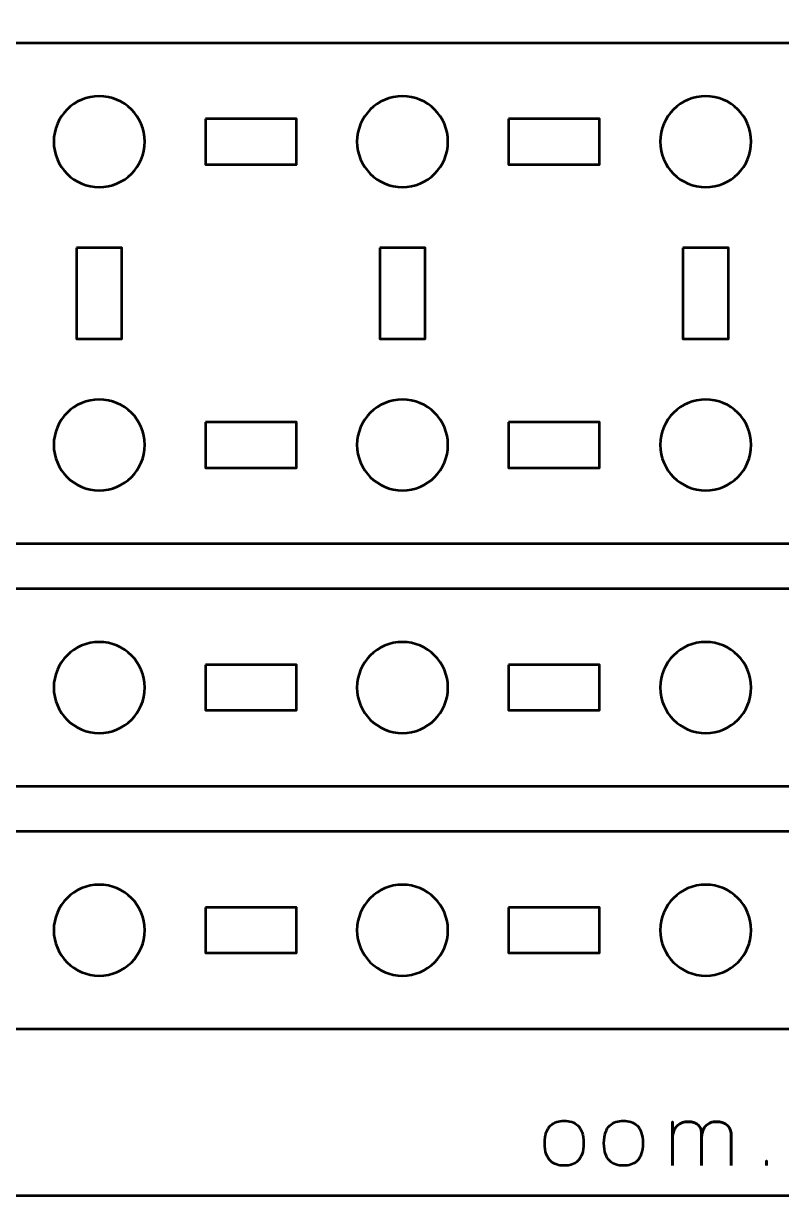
# Model space of a CAD drawing. Header units: centimetres. Extents: x -21 to 0, y -29.7 to 0.
# Drawn here: x -10 to -5, y -29.7 to -21.97 of the extents above; entities that cross this region are included whole.
import ezdxf

# ---------------------------------------------------------------- set-up
doc = ezdxf.new("R2010")
doc.units = ezdxf.units.CM
doc.header["$MEASUREMENT"] = 0
doc.layers.add('Layer 1', color=7, linetype='Continuous')

msp = doc.modelspace()

# ---------------------------------------------------------------- linework, layer by layer
at = {"layer": 'Layer 1', "color": 22, "lineweight": 53}
msp.add_open_spline([(-21.00003, -29.19996), (-21.00003, -29.19996), (-21.00003, -0.49992), (-21.00003, -0.49992), (-21.00003, -0.49992), (-21.00003, -0.22295), (-20.77694, 0.00004), (-20.49994, 0.00004), (-20.49994, 0.00004), (-20.49994, 0.00004), (-0.50008, 0.00004), (-0.50008, 0.00004), (-0.50008, 0.00004), (-0.22294, 0.00004), (0.00002, -0.22295), (0.00002, -0.49992), (0.00002, -0.49992), (0.00002, -0.49992), (0.00002, -29.19996), (0.00002, -29.19996), (0.00002, -29.19996), (0.00002, -29.47696), (-0.22294, -29.70005), (-0.50008, -29.70005), (-0.50008, -29.70005), (-0.50008, -29.70005), (-20.49994, -29.70005), (-20.49994, -29.70005), (-20.49994, -29.70005), (-20.77694, -29.70005), (-21.00003, -29.47696), (-21.00003, -29.19996)], degree=3, knots=[0, 0, 0, 0, 0.125, 0.125, 0.125, 0.125, 0.25, 0.25, 0.25, 0.25, 0.375, 0.375, 0.375, 0.375, 0.5, 0.5, 0.5, 0.5, 0.625, 0.625, 0.625, 0.625, 0.75, 0.75, 0.75, 0.75, 0.875, 0.875, 0.875, 0.875, 1, 1, 1, 1], dxfattribs=at)
at = {"layer": 'Layer 1', "color": 2, "lineweight": 53}
for points in [[(-19.64994, -22.10001), (-19.64994, -22.10001), (-1.35007, -22.10001), (-1.35007, -22.10001), (-1.35007, -22.10001), (-1.07307, -22.10001), (-0.84997, -22.32311), (-0.84997, -22.60011), (-0.84997, -22.60011), (-0.84997, -22.60011), (-0.84997, -24.90003), (-0.84997, -24.90003), (-0.84997, -24.90003), (-0.84997, -25.17704), (-1.07307, -25.39999), (-1.35007, -25.39999), (-1.35007, -25.39999), (-1.35007, -25.39999), (-19.64994, -25.39999), (-19.64994, -25.39999), (-19.64994, -25.39999), (-19.92694, -25.39999), (-20.15003, -25.17704), (-20.15003, -24.90003), (-20.15003, -24.90003), (-20.15003, -24.90003), (-20.15003, -22.60011), (-20.15003, -22.60011), (-20.15003, -22.60011), (-20.15003, -22.32311), (-19.92694, -22.10001), (-19.64994, -22.10001)], [(-19.64997, -25.70008), (-19.64997, -25.70008), (-1.35004, -25.70008), (-1.35004, -25.70008), (-1.35004, -25.70008), (-1.07304, -25.70008), (-0.84994, -25.92317), (-0.84994, -26.20017), (-0.84994, -26.20017), (-0.84994, -26.20017), (-0.84994, -26.50018), (-0.84994, -26.50018), (-0.84994, -26.50018), (-0.84994, -26.77714), (-1.07304, -27.0001), (-1.35004, -27.0001), (-1.35004, -27.0001), (-1.35004, -27.0001), (-19.64997, -27.0001), (-19.64997, -27.0001), (-19.64997, -27.0001), (-19.92697, -27.0001), (-20.15006, -26.77714), (-20.15006, -26.50018), (-20.15006, -26.50018), (-20.15006, -26.50018), (-20.15006, -26.20017), (-20.15006, -26.20017), (-20.15006, -26.20017), (-20.15006, -25.92317), (-19.92697, -25.70008), (-19.64997, -25.70008)], [(-19.64997, -27.30008), (-19.64997, -27.30008), (-1.35004, -27.30008), (-1.35004, -27.30008), (-1.35004, -27.30008), (-1.07304, -27.30008), (-0.84994, -27.52317), (-0.84994, -27.80017), (-0.84994, -27.80017), (-0.84994, -27.80017), (-0.84994, -28.10018), (-0.84994, -28.10018), (-0.84994, -28.10018), (-0.84994, -28.37714), (-1.07304, -28.6001), (-1.35004, -28.6001), (-1.35004, -28.6001), (-1.35004, -28.6001), (-19.64997, -28.6001), (-19.64997, -28.6001), (-19.64997, -28.6001), (-19.92697, -28.6001), (-20.15006, -28.37714), (-20.15006, -28.10018), (-20.15006, -28.10018), (-20.15006, -28.10018), (-20.15006, -27.80017), (-20.15006, -27.80017), (-20.15006, -27.80017), (-20.15006, -27.52317), (-19.92697, -27.30008), (-19.64997, -27.30008)]]:
    msp.add_open_spline(points, degree=3, knots=[0, 0, 0, 0, 0.125, 0.125, 0.125, 0.125, 0.25, 0.25, 0.25, 0.25, 0.375, 0.375, 0.375, 0.375, 0.5, 0.5, 0.5, 0.5, 0.625, 0.625, 0.625, 0.625, 0.75, 0.75, 0.75, 0.75, 0.875, 0.875, 0.875, 0.875, 1, 1, 1, 1], dxfattribs=at)
at = {"layer": 'Layer 1', "lineweight": 53}
for points in [[(-9.20005, -22.75004), (-9.20005, -22.91581), (-9.33439, -23.05004), (-9.50002, -23.05004), (-9.50002, -23.05004), (-9.66568, -23.05004), (-9.80002, -22.91581), (-9.80002, -22.75004), (-9.80002, -22.75004), (-9.80002, -22.58438), (-9.66568, -22.45004), (-9.50002, -22.45004), (-9.50002, -22.45004), (-9.33439, -22.45004), (-9.20005, -22.58438), (-9.20005, -22.75004)], [(-7.19995, -22.75004), (-7.19995, -22.91581), (-7.33433, -23.05004), (-7.49996, -23.05004), (-7.49996, -23.05004), (-7.66573, -23.05004), (-7.79996, -22.91581), (-7.79996, -22.75004), (-7.79996, -22.75004), (-7.79996, -22.58438), (-7.66573, -22.45004), (-7.49996, -22.45004), (-7.49996, -22.45004), (-7.33433, -22.45004), (-7.19995, -22.58438), (-7.19995, -22.75004)], [(-5.20003, -22.75004), (-5.20003, -22.91581), (-5.33437, -23.05004), (-5.50002, -23.05004), (-5.50002, -23.05004), (-5.66565, -23.05004), (-5.80003, -22.91581), (-5.80003, -22.75004), (-5.80003, -22.75004), (-5.80003, -22.58438), (-5.66565, -22.45004), (-5.50002, -22.45004), (-5.50002, -22.45004), (-5.33437, -22.45004), (-5.20003, -22.58438), (-5.20003, -22.75004)], [(-8.8, -22.60011), (-8.8, -22.60011), (-8.20001, -22.60011), (-8.20001, -22.60011), (-8.20001, -22.60011), (-8.20001, -22.60011), (-8.20001, -22.90011), (-8.20001, -22.90011), (-8.20001, -22.90011), (-8.20001, -22.90011), (-8.8, -22.90011), (-8.8, -22.90011), (-8.8, -22.90011), (-8.8, -22.90011), (-8.8, -22.60011), (-8.8, -22.60011)], [(-6.80005, -22.60011), (-6.80005, -22.60011), (-6.20004, -22.60011), (-6.20004, -22.60011), (-6.20004, -22.60011), (-6.20004, -22.60011), (-6.20004, -22.90011), (-6.20004, -22.90011), (-6.20004, -22.90011), (-6.20004, -22.90011), (-6.80005, -22.90011), (-6.80005, -22.90011), (-6.80005, -22.90011), (-6.80005, -22.90011), (-6.80005, -22.60011), (-6.80005, -22.60011)], [(-9.64995, -23.45006), (-9.64995, -23.45006), (-9.34995, -23.45006), (-9.34995, -23.45006), (-9.34995, -23.45006), (-9.34995, -23.45006), (-9.34995, -24.05005), (-9.34995, -24.05005), (-9.34995, -24.05005), (-9.34995, -24.05005), (-9.64995, -24.05005), (-9.64995, -24.05005), (-9.64995, -24.05005), (-9.64995, -24.05005), (-9.64995, -23.45006), (-9.64995, -23.45006)], [(-7.65003, -23.45006), (-7.65003, -23.45006), (-7.35003, -23.45006), (-7.35003, -23.45006), (-7.35003, -23.45006), (-7.35003, -23.45006), (-7.35003, -24.05005), (-7.35003, -24.05005), (-7.35003, -24.05005), (-7.35003, -24.05005), (-7.65003, -24.05005), (-7.65003, -24.05005), (-7.65003, -24.05005), (-7.65003, -24.05005), (-7.65003, -23.45006), (-7.65003, -23.45006)], [(-5.6501, -23.45006), (-5.6501, -23.45006), (-5.35009, -23.45006), (-5.35009, -23.45006), (-5.35009, -23.45006), (-5.35009, -23.45006), (-5.35009, -24.05005), (-5.35009, -24.05005), (-5.35009, -24.05005), (-5.35009, -24.05005), (-5.6501, -24.05005), (-5.6501, -24.05005), (-5.6501, -24.05005), (-5.6501, -24.05005), (-5.6501, -23.45006), (-5.6501, -23.45006)], [(-9.20005, -24.7501), (-9.20005, -24.91573), (-9.33439, -25.05011), (-9.50002, -25.05011), (-9.50002, -25.05011), (-9.66568, -25.05011), (-9.80002, -24.91573), (-9.80002, -24.7501), (-9.80002, -24.7501), (-9.80002, -24.58433), (-9.66568, -24.4501), (-9.50002, -24.4501), (-9.50002, -24.4501), (-9.33439, -24.4501), (-9.20005, -24.58433), (-9.20005, -24.7501)], [(-7.19995, -24.7501), (-7.19995, -24.91573), (-7.33433, -25.05011), (-7.49996, -25.05011), (-7.49996, -25.05011), (-7.66573, -25.05011), (-7.79996, -24.91573), (-7.79996, -24.7501), (-7.79996, -24.7501), (-7.79996, -24.58433), (-7.66573, -24.4501), (-7.49996, -24.4501), (-7.49996, -24.4501), (-7.33433, -24.4501), (-7.19995, -24.58433), (-7.19995, -24.7501)], [(-5.20003, -24.7501), (-5.20003, -24.91573), (-5.33437, -25.05011), (-5.50002, -25.05011), (-5.50002, -25.05011), (-5.66565, -25.05011), (-5.80003, -24.91573), (-5.80003, -24.7501), (-5.80003, -24.7501), (-5.80003, -24.58433), (-5.66565, -24.4501), (-5.50002, -24.4501), (-5.50002, -24.4501), (-5.33437, -24.4501), (-5.20003, -24.58433), (-5.20003, -24.7501)], [(-8.8, -24.60003), (-8.8, -24.60003), (-8.20001, -24.60003), (-8.20001, -24.60003), (-8.20001, -24.60003), (-8.20001, -24.60003), (-8.20001, -24.90003), (-8.20001, -24.90003), (-8.20001, -24.90003), (-8.20001, -24.90003), (-8.8, -24.90003), (-8.8, -24.90003), (-8.8, -24.90003), (-8.8, -24.90003), (-8.8, -24.60003), (-8.8, -24.60003)], [(-6.80005, -24.60003), (-6.80005, -24.60003), (-6.20004, -24.60003), (-6.20004, -24.60003), (-6.20004, -24.60003), (-6.20004, -24.60003), (-6.20004, -24.90003), (-6.20004, -24.90003), (-6.20004, -24.90003), (-6.20004, -24.90003), (-6.80005, -24.90003), (-6.80005, -24.90003), (-6.80005, -24.90003), (-6.80005, -24.90003), (-6.80005, -24.60003), (-6.80005, -24.60003)], [(-9.20005, -26.3501), (-9.20005, -26.51588), (-9.33439, -26.65011), (-9.50002, -26.65011), (-9.50002, -26.65011), (-9.66568, -26.65011), (-9.80002, -26.51588), (-9.80002, -26.3501), (-9.80002, -26.3501), (-9.80002, -26.18444), (-9.66568, -26.0501), (-9.50002, -26.0501), (-9.50002, -26.0501), (-9.33439, -26.0501), (-9.20005, -26.18444), (-9.20005, -26.3501)], [(-7.19994, -26.3501), (-7.19994, -26.51588), (-7.33432, -26.65011), (-7.49995, -26.65011), (-7.49995, -26.65011), (-7.66572, -26.65011), (-7.79995, -26.51588), (-7.79995, -26.3501), (-7.79995, -26.3501), (-7.79995, -26.18444), (-7.66572, -26.0501), (-7.49995, -26.0501), (-7.49995, -26.0501), (-7.33432, -26.0501), (-7.19994, -26.18444), (-7.19994, -26.3501)], [(-5.20001, -26.3501), (-5.20001, -26.51588), (-5.33435, -26.65011), (-5.50001, -26.65011), (-5.50001, -26.65011), (-5.66564, -26.65011), (-5.80002, -26.51588), (-5.80002, -26.3501), (-5.80002, -26.3501), (-5.80002, -26.18444), (-5.66564, -26.0501), (-5.50001, -26.0501), (-5.50001, -26.0501), (-5.33435, -26.0501), (-5.20001, -26.18444), (-5.20001, -26.3501)], [(-8.8, -26.20017), (-8.8, -26.20017), (-8.2, -26.20017), (-8.2, -26.20017), (-8.2, -26.20017), (-8.2, -26.20017), (-8.2, -26.50018), (-8.2, -26.50018), (-8.2, -26.50018), (-8.2, -26.50018), (-8.8, -26.50018), (-8.8, -26.50018), (-8.8, -26.50018), (-8.8, -26.50018), (-8.8, -26.20017), (-8.8, -26.20017)], [(-6.80004, -26.20017), (-6.80004, -26.20017), (-6.20003, -26.20017), (-6.20003, -26.20017), (-6.20003, -26.20017), (-6.20003, -26.20017), (-6.20003, -26.50018), (-6.20003, -26.50018), (-6.20003, -26.50018), (-6.20003, -26.50018), (-6.80004, -26.50018), (-6.80004, -26.50018), (-6.80004, -26.50018), (-6.80004, -26.50018), (-6.80004, -26.20017), (-6.80004, -26.20017)], [(-9.20005, -27.9501), (-9.20005, -28.11588), (-9.33439, -28.25011), (-9.50002, -28.25011), (-9.50002, -28.25011), (-9.66568, -28.25011), (-9.80002, -28.11588), (-9.80002, -27.9501), (-9.80002, -27.9501), (-9.80002, -27.78444), (-9.66568, -27.6501), (-9.50002, -27.6501), (-9.50002, -27.6501), (-9.33439, -27.6501), (-9.20005, -27.78444), (-9.20005, -27.9501)], [(-7.19994, -27.9501), (-7.19994, -28.11588), (-7.33432, -28.25011), (-7.49995, -28.25011), (-7.49995, -28.25011), (-7.66572, -28.25011), (-7.79995, -28.11588), (-7.79995, -27.9501), (-7.79995, -27.9501), (-7.79995, -27.78444), (-7.66572, -27.6501), (-7.49995, -27.6501), (-7.49995, -27.6501), (-7.33432, -27.6501), (-7.19994, -27.78444), (-7.19994, -27.9501)], [(-5.20001, -27.9501), (-5.20001, -28.11588), (-5.33435, -28.25011), (-5.50001, -28.25011), (-5.50001, -28.25011), (-5.66564, -28.25011), (-5.80002, -28.11588), (-5.80002, -27.9501), (-5.80002, -27.9501), (-5.80002, -27.78444), (-5.66564, -27.6501), (-5.50001, -27.6501), (-5.50001, -27.6501), (-5.33435, -27.6501), (-5.20001, -27.78444), (-5.20001, -27.9501)], [(-8.8, -27.80017), (-8.8, -27.80017), (-8.2, -27.80017), (-8.2, -27.80017), (-8.2, -27.80017), (-8.2, -27.80017), (-8.2, -28.10018), (-8.2, -28.10018), (-8.2, -28.10018), (-8.2, -28.10018), (-8.8, -28.10018), (-8.8, -28.10018), (-8.8, -28.10018), (-8.8, -28.10018), (-8.8, -27.80017), (-8.8, -27.80017)], [(-6.80004, -27.80017), (-6.80004, -27.80017), (-6.20003, -27.80017), (-6.20003, -27.80017), (-6.20003, -27.80017), (-6.20003, -27.80017), (-6.20003, -28.10018), (-6.20003, -28.10018), (-6.20003, -28.10018), (-6.20003, -28.10018), (-6.80004, -28.10018), (-6.80004, -28.10018), (-6.80004, -28.10018), (-6.80004, -28.10018), (-6.80004, -27.80017), (-6.80004, -27.80017)]]:
    msp.add_open_spline(points, degree=3, knots=[0, 0, 0, 0, 0.25, 0.25, 0.25, 0.25, 0.5, 0.5, 0.5, 0.5, 0.75, 0.75, 0.75, 0.75, 1, 1, 1, 1], dxfattribs=at)
at = {"layer": 'Layer 1', "color": 30, "lineweight": 53}
for points, knots in [([(-6.4333, -29.50247), (-6.41552, -29.50256), (-6.39897, -29.50031), (-6.38354, -29.49551), (-6.38354, -29.49551), (-6.36811, -29.49071), (-6.35447, -29.48271), (-6.3428, -29.47152), (-6.3428, -29.47152), (-6.33104, -29.46033), (-6.32192, -29.44518), (-6.31524, -29.42599), (-6.31524, -29.42599), (-6.30866, -29.40689), (-6.30527, -29.38309), (-6.30517, -29.35459), (-6.30517, -29.35459), (-6.30527, -29.32618), (-6.30866, -29.30247), (-6.31524, -29.28347), (-6.31524, -29.28347), (-6.32192, -29.26446), (-6.33104, -29.24932), (-6.3428, -29.23812), (-6.3428, -29.23812), (-6.35447, -29.22702), (-6.36811, -29.21903), (-6.38354, -29.21423), (-6.38354, -29.21423), (-6.39897, -29.20943), (-6.41552, -29.20717), (-6.4333, -29.20727), (-6.4333, -29.20727), (-6.45089, -29.20717), (-6.46745, -29.20943), (-6.48288, -29.21423), (-6.48288, -29.21423), (-6.49831, -29.21903), (-6.51185, -29.22702), (-6.52361, -29.23812), (-6.52361, -29.23812), (-6.53537, -29.24932), (-6.54459, -29.26446), (-6.55127, -29.28347), (-6.55127, -29.28347), (-6.55795, -29.30247), (-6.56134, -29.32618), (-6.56143, -29.35459), (-6.56143, -29.35459), (-6.56134, -29.38309), (-6.55795, -29.40689), (-6.55127, -29.42599), (-6.55127, -29.42599), (-6.54459, -29.44518), (-6.53537, -29.46033), (-6.52361, -29.47152), (-6.52361, -29.47152), (-6.51185, -29.48271), (-6.49831, -29.49071), (-6.48288, -29.49551), (-6.48288, -29.49551), (-6.46745, -29.50031), (-6.45089, -29.50256), (-6.4333, -29.50247)], [0, 0, 0, 0, 0.0625, 0.0625, 0.0625, 0.0625, 0.125, 0.125, 0.125, 0.125, 0.1875, 0.1875, 0.1875, 0.1875, 0.25, 0.25, 0.25, 0.25, 0.3125, 0.3125, 0.3125, 0.3125, 0.375, 0.375, 0.375, 0.375, 0.4375, 0.4375, 0.4375, 0.4375, 0.5, 0.5, 0.5, 0.5, 0.5625, 0.5625, 0.5625, 0.5625, 0.625, 0.625, 0.625, 0.625, 0.6875, 0.6875, 0.6875, 0.6875, 0.75, 0.75, 0.75, 0.75, 0.8125, 0.8125, 0.8125, 0.8125, 0.875, 0.875, 0.875, 0.875, 0.9375, 0.9375, 0.9375, 0.9375, 1, 1, 1, 1]), ([(-6.4333, -29.50247), (-6.41552, -29.50256), (-6.39897, -29.50031), (-6.38354, -29.49551), (-6.38354, -29.49551), (-6.36811, -29.49071), (-6.35447, -29.48271), (-6.3428, -29.47152), (-6.3428, -29.47152), (-6.33104, -29.46033), (-6.32192, -29.44518), (-6.31524, -29.42599), (-6.31524, -29.42599), (-6.30866, -29.40689), (-6.30527, -29.38309), (-6.30517, -29.35459), (-6.30517, -29.35459), (-6.30527, -29.32618), (-6.30866, -29.30247), (-6.31524, -29.28347), (-6.31524, -29.28347), (-6.32192, -29.26446), (-6.33104, -29.24932), (-6.3428, -29.23812), (-6.3428, -29.23812), (-6.35447, -29.22702), (-6.36811, -29.21903), (-6.38354, -29.21423), (-6.38354, -29.21423), (-6.39897, -29.20943), (-6.41552, -29.20717), (-6.4333, -29.20727), (-6.4333, -29.20727), (-6.45089, -29.20717), (-6.46745, -29.20943), (-6.48288, -29.21423), (-6.48288, -29.21423), (-6.49831, -29.21903), (-6.51185, -29.22702), (-6.52361, -29.23812), (-6.52361, -29.23812), (-6.53537, -29.24932), (-6.54459, -29.26446), (-6.55127, -29.28347), (-6.55127, -29.28347), (-6.55795, -29.30247), (-6.56134, -29.32618), (-6.56143, -29.35459), (-6.56143, -29.35459), (-6.56134, -29.38309), (-6.55795, -29.40689), (-6.55127, -29.42599), (-6.55127, -29.42599), (-6.54459, -29.44518), (-6.53537, -29.46033), (-6.52361, -29.47152), (-6.52361, -29.47152), (-6.51185, -29.48271), (-6.49831, -29.49071), (-6.48288, -29.49551), (-6.48288, -29.49551), (-6.46745, -29.50031), (-6.45089, -29.50256), (-6.4333, -29.50247)], [0, 0, 0, 0, 0.0625, 0.0625, 0.0625, 0.0625, 0.125, 0.125, 0.125, 0.125, 0.1875, 0.1875, 0.1875, 0.1875, 0.25, 0.25, 0.25, 0.25, 0.3125, 0.3125, 0.3125, 0.3125, 0.375, 0.375, 0.375, 0.375, 0.4375, 0.4375, 0.4375, 0.4375, 0.5, 0.5, 0.5, 0.5, 0.5625, 0.5625, 0.5625, 0.5625, 0.625, 0.625, 0.625, 0.625, 0.6875, 0.6875, 0.6875, 0.6875, 0.75, 0.75, 0.75, 0.75, 0.8125, 0.8125, 0.8125, 0.8125, 0.875, 0.875, 0.875, 0.875, 0.9375, 0.9375, 0.9375, 0.9375, 1, 1, 1, 1]), ([(-6.04271, -29.50247), (-6.02493, -29.50256), (-6.00838, -29.50031), (-5.99295, -29.49551), (-5.99295, -29.49551), (-5.97752, -29.49071), (-5.96388, -29.48271), (-5.95221, -29.47152), (-5.95221, -29.47152), (-5.94045, -29.46033), (-5.93133, -29.44518), (-5.92465, -29.42599), (-5.92465, -29.42599), (-5.91807, -29.40689), (-5.91468, -29.38309), (-5.91458, -29.35459), (-5.91458, -29.35459), (-5.91468, -29.32618), (-5.91807, -29.30247), (-5.92465, -29.28347), (-5.92465, -29.28347), (-5.93133, -29.26446), (-5.94045, -29.24932), (-5.95221, -29.23812), (-5.95221, -29.23812), (-5.96388, -29.22702), (-5.97752, -29.21903), (-5.99295, -29.21423), (-5.99295, -29.21423), (-6.00838, -29.20943), (-6.02493, -29.20717), (-6.04271, -29.20727), (-6.04271, -29.20727), (-6.0603, -29.20717), (-6.07686, -29.20943), (-6.09229, -29.21423), (-6.09229, -29.21423), (-6.10772, -29.21903), (-6.12126, -29.22702), (-6.13302, -29.23812), (-6.13302, -29.23812), (-6.14478, -29.24932), (-6.154, -29.26446), (-6.16068, -29.28347), (-6.16068, -29.28347), (-6.16736, -29.30247), (-6.17075, -29.32618), (-6.17084, -29.35459), (-6.17084, -29.35459), (-6.17075, -29.38309), (-6.16736, -29.40689), (-6.16068, -29.42599), (-6.16068, -29.42599), (-6.154, -29.44518), (-6.14478, -29.46033), (-6.13302, -29.47152), (-6.13302, -29.47152), (-6.12126, -29.48271), (-6.10772, -29.49071), (-6.09229, -29.49551), (-6.09229, -29.49551), (-6.07686, -29.50031), (-6.0603, -29.50256), (-6.04271, -29.50247)], [0, 0, 0, 0, 0.0625, 0.0625, 0.0625, 0.0625, 0.125, 0.125, 0.125, 0.125, 0.1875, 0.1875, 0.1875, 0.1875, 0.25, 0.25, 0.25, 0.25, 0.3125, 0.3125, 0.3125, 0.3125, 0.375, 0.375, 0.375, 0.375, 0.4375, 0.4375, 0.4375, 0.4375, 0.5, 0.5, 0.5, 0.5, 0.5625, 0.5625, 0.5625, 0.5625, 0.625, 0.625, 0.625, 0.625, 0.6875, 0.6875, 0.6875, 0.6875, 0.75, 0.75, 0.75, 0.75, 0.8125, 0.8125, 0.8125, 0.8125, 0.875, 0.875, 0.875, 0.875, 0.9375, 0.9375, 0.9375, 0.9375, 1, 1, 1, 1]), ([(-6.04271, -29.50247), (-6.02493, -29.50256), (-6.00838, -29.50031), (-5.99295, -29.49551), (-5.99295, -29.49551), (-5.97752, -29.49071), (-5.96388, -29.48271), (-5.95221, -29.47152), (-5.95221, -29.47152), (-5.94045, -29.46033), (-5.93133, -29.44518), (-5.92465, -29.42599), (-5.92465, -29.42599), (-5.91807, -29.40689), (-5.91468, -29.38309), (-5.91458, -29.35459), (-5.91458, -29.35459), (-5.91468, -29.32618), (-5.91807, -29.30247), (-5.92465, -29.28347), (-5.92465, -29.28347), (-5.93133, -29.26446), (-5.94045, -29.24932), (-5.95221, -29.23812), (-5.95221, -29.23812), (-5.96388, -29.22702), (-5.97752, -29.21903), (-5.99295, -29.21423), (-5.99295, -29.21423), (-6.00838, -29.20943), (-6.02493, -29.20717), (-6.04271, -29.20727), (-6.04271, -29.20727), (-6.0603, -29.20717), (-6.07686, -29.20943), (-6.09229, -29.21423), (-6.09229, -29.21423), (-6.10772, -29.21903), (-6.12126, -29.22702), (-6.13302, -29.23812), (-6.13302, -29.23812), (-6.14478, -29.24932), (-6.154, -29.26446), (-6.16068, -29.28347), (-6.16068, -29.28347), (-6.16736, -29.30247), (-6.17075, -29.32618), (-6.17084, -29.35459), (-6.17084, -29.35459), (-6.17075, -29.38309), (-6.16736, -29.40689), (-6.16068, -29.42599), (-6.16068, -29.42599), (-6.154, -29.44518), (-6.14478, -29.46033), (-6.13302, -29.47152), (-6.13302, -29.47152), (-6.12126, -29.48271), (-6.10772, -29.49071), (-6.09229, -29.49551), (-6.09229, -29.49551), (-6.07686, -29.50031), (-6.0603, -29.50256), (-6.04271, -29.50247)], [0, 0, 0, 0, 0.0625, 0.0625, 0.0625, 0.0625, 0.125, 0.125, 0.125, 0.125, 0.1875, 0.1875, 0.1875, 0.1875, 0.25, 0.25, 0.25, 0.25, 0.3125, 0.3125, 0.3125, 0.3125, 0.375, 0.375, 0.375, 0.375, 0.4375, 0.4375, 0.4375, 0.4375, 0.5, 0.5, 0.5, 0.5, 0.5625, 0.5625, 0.5625, 0.5625, 0.625, 0.625, 0.625, 0.625, 0.6875, 0.6875, 0.6875, 0.6875, 0.75, 0.75, 0.75, 0.75, 0.8125, 0.8125, 0.8125, 0.8125, 0.875, 0.875, 0.875, 0.875, 0.9375, 0.9375, 0.9375, 0.9375, 1, 1, 1, 1]), ([(-5.52682, -29.50247), (-5.52682, -29.50238), (-5.52682, -29.49965), (-5.52682, -29.49429), (-5.52682, -29.49429), (-5.52682, -29.48902), (-5.52682, -29.48177), (-5.52682, -29.47265), (-5.52682, -29.47265), (-5.52682, -29.46343), (-5.52682, -29.45308), (-5.52682, -29.44142), (-5.52682, -29.44142), (-5.52682, -29.42985), (-5.52682, -29.41771), (-5.52682, -29.40492), (-5.52682, -29.40492), (-5.52682, -29.39222), (-5.52682, -29.3797), (-5.52682, -29.36729), (-5.52682, -29.36729), (-5.52682, -29.35487), (-5.52682, -29.3432), (-5.52682, -29.33248), (-5.52682, -29.33248), (-5.52682, -29.32166), (-5.52682, -29.31244), (-5.52682, -29.30463), (-5.52682, -29.30463), (-5.52682, -29.29692), (-5.52682, -29.29137), (-5.52682, -29.28798), (-5.52682, -29.28798), (-5.52672, -29.28271), (-5.52757, -29.27679), (-5.52917, -29.2703), (-5.52917, -29.2703), (-5.53077, -29.26371), (-5.5335, -29.25713), (-5.53735, -29.25054), (-5.53735, -29.25054), (-5.54121, -29.24386), (-5.54657, -29.23775), (-5.55325, -29.2321), (-5.55325, -29.2321), (-5.56002, -29.22646), (-5.56849, -29.22194), (-5.57865, -29.21846), (-5.57865, -29.21846), (-5.58891, -29.21498), (-5.60113, -29.2131), (-5.61543, -29.21291), (-5.61543, -29.21291), (-5.62973, -29.21291), (-5.64253, -29.21489), (-5.65372, -29.21884), (-5.65372, -29.21884), (-5.66501, -29.22288), (-5.6747, -29.22843), (-5.68298, -29.23549), (-5.68298, -29.23549), (-5.69116, -29.24255), (-5.69803, -29.25064), (-5.70339, -29.25985), (-5.70339, -29.25985), (-5.70875, -29.26898), (-5.71271, -29.27867), (-5.71534, -29.28902), (-5.71534, -29.28902), (-5.71797, -29.29927), (-5.71929, -29.30971), (-5.71929, -29.32016), (-5.71929, -29.32016), (-5.71929, -29.30971), (-5.71797, -29.29927), (-5.71534, -29.28902), (-5.71534, -29.28902), (-5.71271, -29.27867), (-5.70875, -29.26898), (-5.70339, -29.25985), (-5.70339, -29.25985), (-5.69803, -29.25064), (-5.69116, -29.24255), (-5.68298, -29.23549), (-5.68298, -29.23549), (-5.6747, -29.22843), (-5.66501, -29.22288), (-5.65372, -29.21884), (-5.65372, -29.21884), (-5.64253, -29.21489), (-5.62973, -29.21291), (-5.61543, -29.21291), (-5.61543, -29.21291), (-5.60113, -29.2131), (-5.58891, -29.21498), (-5.57865, -29.21846), (-5.57865, -29.21846), (-5.56849, -29.22194), (-5.56002, -29.22646), (-5.55325, -29.2321), (-5.55325, -29.2321), (-5.54657, -29.23775), (-5.54121, -29.24386), (-5.53735, -29.25054), (-5.53735, -29.25054), (-5.5335, -29.25713), (-5.53077, -29.26371), (-5.52917, -29.2703), (-5.52917, -29.2703), (-5.52757, -29.27679), (-5.52672, -29.28271), (-5.52682, -29.28798), (-5.52682, -29.28798), (-5.52682, -29.29137), (-5.52682, -29.29692), (-5.52682, -29.30463), (-5.52682, -29.30463), (-5.52682, -29.31244), (-5.52682, -29.32166), (-5.52682, -29.33248), (-5.52682, -29.33248), (-5.52682, -29.3432), (-5.52682, -29.35487), (-5.52682, -29.36729), (-5.52682, -29.36729), (-5.52682, -29.3797), (-5.52682, -29.39222), (-5.52682, -29.40492), (-5.52682, -29.40492), (-5.52682, -29.41771), (-5.52682, -29.42985), (-5.52682, -29.44142), (-5.52682, -29.44142), (-5.52682, -29.45308), (-5.52682, -29.46343), (-5.52682, -29.47265), (-5.52682, -29.47265), (-5.52682, -29.48177), (-5.52682, -29.48902), (-5.52682, -29.49429), (-5.52682, -29.49429), (-5.52682, -29.49965), (-5.52682, -29.50238), (-5.52682, -29.50247)], [0, 0, 0, 0, 0.0277778, 0.0277778, 0.0277778, 0.0277778, 0.0555556, 0.0555556, 0.0555556, 0.0555556, 0.0833333, 0.0833333, 0.0833333, 0.0833333, 0.1111111, 0.1111111, 0.1111111, 0.1111111, 0.1388889, 0.1388889, 0.1388889, 0.1388889, 0.1666667, 0.1666667, 0.1666667, 0.1666667, 0.1944444, 0.1944444, 0.1944444, 0.1944444, 0.2222222, 0.2222222, 0.2222222, 0.2222222, 0.25, 0.25, 0.25, 0.25, 0.2777778, 0.2777778, 0.2777778, 0.2777778, 0.3055556, 0.3055556, 0.3055556, 0.3055556, 0.3333333, 0.3333333, 0.3333333, 0.3333333, 0.3611111, 0.3611111, 0.3611111, 0.3611111, 0.3888889, 0.3888889, 0.3888889, 0.3888889, 0.4166667, 0.4166667, 0.4166667, 0.4166667, 0.4444444, 0.4444444, 0.4444444, 0.4444444, 0.4722222, 0.4722222, 0.4722222, 0.4722222, 0.5, 0.5, 0.5, 0.5, 0.5277778, 0.5277778, 0.5277778, 0.5277778, 0.5555556, 0.5555556, 0.5555556, 0.5555556, 0.5833333, 0.5833333, 0.5833333, 0.5833333, 0.6111111, 0.6111111, 0.6111111, 0.6111111, 0.6388889, 0.6388889, 0.6388889, 0.6388889, 0.6666667, 0.6666667, 0.6666667, 0.6666667, 0.6944444, 0.6944444, 0.6944444, 0.6944444, 0.7222222, 0.7222222, 0.7222222, 0.7222222, 0.75, 0.75, 0.75, 0.75, 0.7777778, 0.7777778, 0.7777778, 0.7777778, 0.8055556, 0.8055556, 0.8055556, 0.8055556, 0.8333333, 0.8333333, 0.8333333, 0.8333333, 0.8611111, 0.8611111, 0.8611111, 0.8611111, 0.8888889, 0.8888889, 0.8888889, 0.8888889, 0.9166667, 0.9166667, 0.9166667, 0.9166667, 0.9444444, 0.9444444, 0.9444444, 0.9444444, 0.9722222, 0.9722222, 0.9722222, 0.9722222, 1, 1, 1, 1]), ([(-5.71929, -29.50247), (-5.71929, -29.50247), (-5.71929, -29.21291), (-5.71929, -29.21291), (-5.71929, -29.21291), (-5.71929, -29.21291), (-5.71929, -29.50247), (-5.71929, -29.50247)], [0, 0, 0, 0, 0.5, 0.5, 0.5, 0.5, 1, 1, 1, 1]), ([(-5.33265, -29.50247), (-5.33265, -29.50238), (-5.33265, -29.49965), (-5.33265, -29.49429), (-5.33265, -29.49429), (-5.33265, -29.48902), (-5.33265, -29.48177), (-5.33265, -29.47265), (-5.33265, -29.47265), (-5.33265, -29.46343), (-5.33265, -29.45308), (-5.33265, -29.44142), (-5.33265, -29.44142), (-5.33265, -29.42985), (-5.33265, -29.41771), (-5.33265, -29.40492), (-5.33265, -29.40492), (-5.33265, -29.39222), (-5.33265, -29.3797), (-5.33265, -29.36729), (-5.33265, -29.36729), (-5.33265, -29.35487), (-5.33265, -29.3432), (-5.33265, -29.33248), (-5.33265, -29.33248), (-5.33265, -29.32166), (-5.33265, -29.31244), (-5.33265, -29.30463), (-5.33265, -29.30463), (-5.33265, -29.29692), (-5.33265, -29.29137), (-5.33265, -29.28798), (-5.33265, -29.28798), (-5.33265, -29.28271), (-5.33368, -29.27679), (-5.33585, -29.2703), (-5.33585, -29.2703), (-5.33792, -29.26371), (-5.3413, -29.25713), (-5.34601, -29.25054), (-5.34601, -29.25054), (-5.35062, -29.24386), (-5.35673, -29.23775), (-5.36426, -29.2321), (-5.36426, -29.2321), (-5.37178, -29.22646), (-5.38091, -29.22194), (-5.39163, -29.21846), (-5.39163, -29.21846), (-5.40236, -29.21498), (-5.41487, -29.2131), (-5.42917, -29.21291), (-5.42917, -29.21291), (-5.44347, -29.21291), (-5.45607, -29.21489), (-5.46689, -29.21884), (-5.46689, -29.21884), (-5.47762, -29.22288), (-5.48684, -29.22843), (-5.49455, -29.23549), (-5.49455, -29.23549), (-5.50217, -29.24255), (-5.50828, -29.25064), (-5.51308, -29.25985), (-5.51308, -29.25985), (-5.51788, -29.26898), (-5.52136, -29.27867), (-5.52352, -29.28902), (-5.52352, -29.28902), (-5.52578, -29.29927), (-5.52682, -29.30971), (-5.52682, -29.32016), (-5.52682, -29.32016), (-5.52682, -29.30971), (-5.52578, -29.29927), (-5.52352, -29.28902), (-5.52352, -29.28902), (-5.52136, -29.27867), (-5.51788, -29.26898), (-5.51308, -29.25985), (-5.51308, -29.25985), (-5.50828, -29.25064), (-5.50217, -29.24255), (-5.49455, -29.23549), (-5.49455, -29.23549), (-5.48684, -29.22843), (-5.47762, -29.22288), (-5.46689, -29.21884), (-5.46689, -29.21884), (-5.45607, -29.21489), (-5.44347, -29.21291), (-5.42917, -29.21291), (-5.42917, -29.21291), (-5.41487, -29.2131), (-5.40236, -29.21498), (-5.39163, -29.21846), (-5.39163, -29.21846), (-5.38091, -29.22194), (-5.37178, -29.22646), (-5.36426, -29.2321), (-5.36426, -29.2321), (-5.35673, -29.23775), (-5.35062, -29.24386), (-5.34601, -29.25054), (-5.34601, -29.25054), (-5.3413, -29.25713), (-5.33792, -29.26371), (-5.33585, -29.2703), (-5.33585, -29.2703), (-5.33368, -29.27679), (-5.33265, -29.28271), (-5.33265, -29.28798), (-5.33265, -29.28798), (-5.33265, -29.29137), (-5.33265, -29.29692), (-5.33265, -29.30463), (-5.33265, -29.30463), (-5.33265, -29.31244), (-5.33265, -29.32166), (-5.33265, -29.33248), (-5.33265, -29.33248), (-5.33265, -29.3432), (-5.33265, -29.35487), (-5.33265, -29.36729), (-5.33265, -29.36729), (-5.33265, -29.3797), (-5.33265, -29.39222), (-5.33265, -29.40492), (-5.33265, -29.40492), (-5.33265, -29.41771), (-5.33265, -29.42985), (-5.33265, -29.44142), (-5.33265, -29.44142), (-5.33265, -29.45308), (-5.33265, -29.46343), (-5.33265, -29.47265), (-5.33265, -29.47265), (-5.33265, -29.48177), (-5.33265, -29.48902), (-5.33265, -29.49429), (-5.33265, -29.49429), (-5.33265, -29.49965), (-5.33265, -29.50238), (-5.33265, -29.50247)], [0, 0, 0, 0, 0.0277778, 0.0277778, 0.0277778, 0.0277778, 0.0555556, 0.0555556, 0.0555556, 0.0555556, 0.0833333, 0.0833333, 0.0833333, 0.0833333, 0.1111111, 0.1111111, 0.1111111, 0.1111111, 0.1388889, 0.1388889, 0.1388889, 0.1388889, 0.1666667, 0.1666667, 0.1666667, 0.1666667, 0.1944444, 0.1944444, 0.1944444, 0.1944444, 0.2222222, 0.2222222, 0.2222222, 0.2222222, 0.25, 0.25, 0.25, 0.25, 0.2777778, 0.2777778, 0.2777778, 0.2777778, 0.3055556, 0.3055556, 0.3055556, 0.3055556, 0.3333333, 0.3333333, 0.3333333, 0.3333333, 0.3611111, 0.3611111, 0.3611111, 0.3611111, 0.3888889, 0.3888889, 0.3888889, 0.3888889, 0.4166667, 0.4166667, 0.4166667, 0.4166667, 0.4444444, 0.4444444, 0.4444444, 0.4444444, 0.4722222, 0.4722222, 0.4722222, 0.4722222, 0.5, 0.5, 0.5, 0.5, 0.5277778, 0.5277778, 0.5277778, 0.5277778, 0.5555556, 0.5555556, 0.5555556, 0.5555556, 0.5833333, 0.5833333, 0.5833333, 0.5833333, 0.6111111, 0.6111111, 0.6111111, 0.6111111, 0.6388889, 0.6388889, 0.6388889, 0.6388889, 0.6666667, 0.6666667, 0.6666667, 0.6666667, 0.6944444, 0.6944444, 0.6944444, 0.6944444, 0.7222222, 0.7222222, 0.7222222, 0.7222222, 0.75, 0.75, 0.75, 0.75, 0.7777778, 0.7777778, 0.7777778, 0.7777778, 0.8055556, 0.8055556, 0.8055556, 0.8055556, 0.8333333, 0.8333333, 0.8333333, 0.8333333, 0.8611111, 0.8611111, 0.8611111, 0.8611111, 0.8888889, 0.8888889, 0.8888889, 0.8888889, 0.9166667, 0.9166667, 0.9166667, 0.9166667, 0.9444444, 0.9444444, 0.9444444, 0.9444444, 0.9722222, 0.9722222, 0.9722222, 0.9722222, 1, 1, 1, 1]), ([(-5.09953, -29.50247), (-5.09953, -29.50247), (-5.09953, -29.47143), (-5.09953, -29.47143), (-5.09953, -29.47143), (-5.09953, -29.47143), (-5.09953, -29.50247), (-5.09953, -29.50247)], [0, 0, 0, 0, 0.5, 0.5, 0.5, 0.5, 1, 1, 1, 1])]:
    msp.add_open_spline(points, degree=3, knots=knots, dxfattribs=at)

doc.saveas('drawing.dxf')
